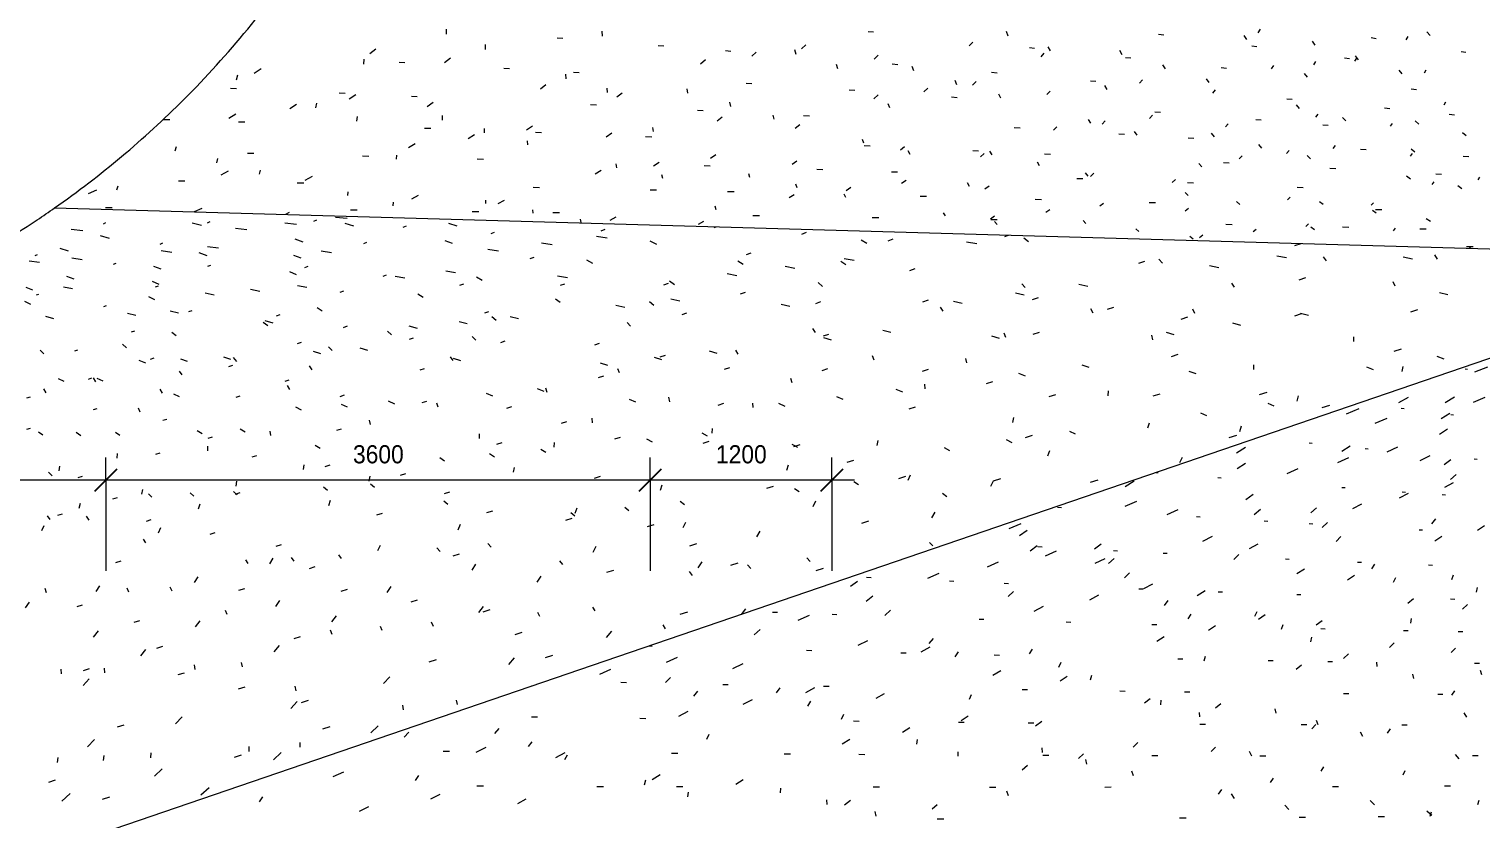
# Model space of a CAD drawing. Header units: millimetres. Extents: x -44657 to 28812, y -28146 to 16565.
# Drawn here: x -5816 to 3784, y 6102 to 11326 of the extents above; entities that cross this region are included whole.
import ezdxf

# ---------------------------------------------------------------- set-up
doc = ezdxf.new("R2010")
doc.units = ezdxf.units.MM
for name, color, linetype, lineweight in [('A-ANNO-DIMS', 211, 'Continuous', 5), ('A-ANNO-DIMS-100', 211, 'Continuous', 5), ('A-FLOR', 192, 'Continuous', 9), ('A-FLOR-PATT', 8, 'Continuous', 9)]:
    doc.layers.add(name, color=color, linetype=linetype, lineweight=lineweight)
doc.styles.add('Arial_3', font='arial.ttf', dxfattribs={"width": 0.9, "height": 120})
doc.dimstyles.new('SVA_-_1_2mm_Arial', dxfattribs={"dimscale": 304.8, "dimtxt": 122.431128, "dimasz": 0.492126, "dimexe": 0.492126, "dimexo": 0.0625, "dimgap": 0.246063, "dimtad": 1, "dimdec": 0, "dimrnd": 5, "dimzin": 0, "dimdsep": 46, "dimtxsty": 'Arial_3', "dimblk1": 'OBLIQUE', "dimblk2": 'OBLIQUE', "dimsah": 1, "dimcen": 0.09, "dimdle": 0.492126, "dimazin": 0, "dimtfac": 1, "dimtdec": 4, "dimtix": 1, "dimtmove": 0, "dimatfit": 3, "dimfxl": 1.968504, "dimfxlon": 1, "dimtvp": 1, "dimtfill": 1, "dimtolj": 1, "dimtzin": 0, "dimarcsym": 2})

# ---------------------------------------------------------------- blocks, each defined once
blk = doc.blocks.new('FP_5-NEW PROPOSED GROUND STOREY PLAN _White Box_')
at = {"layer": 'A-FLOR-PATT', "color": 255, "lineweight": 5}
for p, q in [((3679.7, 9078.1), (3695.7, 9075.5)), ((3827, 9089.6), (3742.1, 9055.6)), ((3240.1, 8855.4), (3305.3, 8891.6)), ((3546.8, 8856.7), (3608.5, 8892.5)), ((3808.9, 8889.8), (3732.6, 8856.6)), ((2977, 8813.6), (2893, 8779.7)), ((3161.7, 8750.3), (3082.6, 8716.8)), ((3257.1, 8817.7), (3275.3, 8815.5)), ((3520.2, 8750.4), (3577.2, 8785.7)), ((3584.1, 8777.3), (3601.9, 8775.1)), ((3510.6, 8646.4), (3562.8, 8681.1)), ((2166.6, 8523.8), (2227.8, 8559.7)), ((2647.8, 8588.4), (2668.3, 8586.3)), ((2863.9, 8533.4), (2918.2, 8568.5)), ((3017.6, 8551.5), (3037.7, 8549.5)), ((3232.9, 8559.7), (3162.3, 8527)), ((2170.9, 8418.5), (2227.3, 8453.9)), ((2908.1, 8489.2), (2836.2, 8456.3)), ((3446.1, 8502.8), (3380.5, 8470.5)), ((3541.6, 8444.9), (3584.4, 8478.7)), ((3739, 8484), (3758.5, 8482.2)), ((1636.6, 8393.9), (1648.8, 8392.9)), ((2044.3, 8359.6), (2067.2, 8357.7)), ((2573, 8418.1), (2499.7, 8385.2)), ((3582.2, 8347.4), (3620.3, 8380.7)), ((1431.6, 8301.2), (1490.1, 8336.9)), ((2863.3, 8294.6), (2885.5, 8293)), ((3263.5, 8265.2), (3285.4, 8263.6)), ((3600.5, 8325.4), (3543.3, 8293.8)), ((985.1, 8162.9), (1010.7, 8161.1)), ((1505.6, 8201.5), (1428.2, 8168.1)), ((2230.2, 8214.4), (2277.1, 8248.8)), ((2993.8, 8184.4), (2933.9, 8152.5)), ((3302.3, 8255.1), (3243.8, 8223.4)), ((3526.9, 8246.7), (3548.5, 8245.2)), ((1780.5, 8146.3), (1708, 8113.4)), ((1902.1, 8101.3), (1927, 8099.7)), ((2285, 8115.5), (2327.2, 8149.5)), ((2351.2, 8073.1), (2375.7, 8071.6)), ((2658.5, 8125.7), (2697.3, 8159.2)), ((3458.3, 8054.4), (3485.7, 8086.8)), ((742.3, 8054), (662.1, 8020.4)), ((733.5, 7975.6), (784.5, 8010.6)), ((2006.6, 7969.2), (1942.6, 7937)), ((2647.1, 8055.3), (2671.3, 8053.9)), ((2734.7, 8030.2), (2768.8, 8063.3)), ((2827.6, 7936.8), (2857, 7969.4)), ((3374.3, 8014.8), (3398, 8013.6)), ((3524.7, 7969.2), (3478.1, 7938.4)), ((3806.5, 8039.9), (3761.3, 8009.2)), ((802.6, 7875.8), (848.9, 7910.4)), ((855, 7903.4), (882.6, 7901.9)), ((974.4, 7873.5), (902.7, 7840.6)), ((1229.6, 7887.5), (1272.5, 7921.7)), ((1353.2, 7876.8), (1380.4, 7875.4)), ((2309.4, 7919.9), (2250.3, 7888.1)), ((591.6, 7799.1), (518.5, 7766.1)), ((1296.8, 7823.1), (1230.1, 7790.7)), ((1320.2, 7791), (1358.4, 7824.7)), ((1681.7, 7860), (1708.7, 7858.7)), ((2150.7, 7817.5), (2182.1, 7850.5)), ((2490.5, 7821.5), (2516.8, 7820.3)), ((2967, 7800.8), (2993.1, 7799.7)), ((3062.9, 7755.8), (3082.9, 7787.6)), ((3437, 7782.1), (3462.7, 7781.1)), ((-278.2, 7700.5), (-247.9, 7699.1)), ((198.4, 7724.1), (124, 7691)), ((1427.4, 7696.5), (1460.9, 7729.7)), ((2617.6, 7754.8), (2567, 7723.6)), ((2947.9, 7711.1), (2902.1, 7680.3)), ((3205.2, 7668.1), (3220.6, 7699.6)), ((3590.9, 7685.2), (3603, 7716.3)), ((-385.1, 7640.3), (-338.1, 7675.1)), ((269.2, 7676), (299.1, 7674.7)), ((630.5, 7660.4), (660.2, 7659.1)), ((657.8, 7573.3), (693.3, 7606.9)), ((1521.1, 7624.4), (1550.2, 7623.3)), ((1611.4, 7654.4), (1553.2, 7622.7)), ((1961.4, 7609.6), (1908.1, 7578.2)), ((2046.7, 7604.9), (2075.4, 7603.9)), ((2565.6, 7587.1), (2593.9, 7586.2)), ((3754.2, 7600.7), (3761.6, 7631.4)), ((-280.1, 7543.1), (-237.8, 7577.4)), ((889.2, 7506.6), (828.3, 7474.6)), ((1255.5, 7580.8), (1195.9, 7548.9)), ((1691.7, 7513.2), (1715.8, 7545.6)), ((3337.1, 7557.4), (3299.8, 7527.2)), ((3583.3, 7557.1), (3610.9, 7556.4)), ((3694.3, 7519.3), (3661.8, 7489.4)), ((-901, 7470), (-868.3, 7468.8)), ((-658.8, 7447.5), (-732.4, 7414.4)), ((-506.8, 7455.9), (-474.4, 7454.7)), ((-158.3, 7447.9), (-120.7, 7481.7)), ((465.9, 7423.1), (497.7, 7422)), ((1040.6, 7405.1), (1072, 7404.2)), ((1848.6, 7424.4), (1868, 7456.4)), ((2287.9, 7442.4), (2303.9, 7474)), ((2357.5, 7452.2), (2312.6, 7421.5)), ((2734.6, 7412.7), (2694.6, 7382.3)), ((3319.9, 7395.8), (3324.7, 7426.4)), ((-1021.1, 7319.9), (-981.5, 7354)), ((1608.7, 7388.7), (1639.7, 7387.8)), ((1689.1, 7305.4), (1641.5, 7274.4)), ((2028.4, 7379), (1982.2, 7348.2)), ((2465.7, 7356.5), (2477.1, 7387.8)), ((2659.9, 7272.5), (2666.7, 7303.3)), ((2724.4, 7360.6), (2754.7, 7359.9)), ((3272.1, 7349.1), (3302, 7348.5)), ((3633.3, 7342.4), (3663, 7341.9)), ((-1718.9, 7245.7), (-1695.3, 7245)), ((-675.3, 7217), (-640.8, 7216.1)), ((-271.7, 7280.5), (-336.7, 7248.2)), ((-51.3, 7201.1), (-17.1, 7200.2)), ((140.5, 7237.7), (80.3, 7205.8)), ((135.1, 7263.1), (163.2, 7296.1)), ((306.6, 7173.6), (330.1, 7206.1)), ((799.7, 7193), (819.7, 7225.2)), ((3211.1, 7266), (3179.5, 7236.2)), ((3614.8, 7231.6), (3588, 7202.1)), ((-1529.7, 7169.8), (-1602.4, 7136.8)), ((-1097.5, 7126.7), (-1165.3, 7094.1)), ((566, 7186.3), (599.8, 7185.6)), ((992.2, 7106.3), (1007.6, 7138.1)), ((1780.1, 7160.9), (1813.1, 7160.3)), ((1953.7, 7147.8), (1962.5, 7178.9)), ((2376.8, 7150.4), (2409.4, 7149.8)), ((2596.5, 7119.7), (2562.1, 7089.7)), ((2770.8, 7144.2), (2803.2, 7143.7)), ((2908.9, 7193.1), (2875.9, 7163.1)), ((3097.2, 7109.4), (3094.7, 7139.5)), ((3742.1, 7132.1), (3773.8, 7131.8)), ((-1970.7, 7091.3), (-2044.8, 7058.1)), ((-1607.8, 7003.7), (-1575.6, 7037.1)), ((609.1, 7081.4), (557.4, 7050.1)), ((1048.2, 7043.4), (1001.4, 7012.5)), ((1201.2, 7021.4), (1211.9, 7052.7)), ((3340.2, 7030.3), (3333.1, 7060.1)), ((3790.5, 7054.2), (3780.1, 7083.7)), ((-2493.4, 6980.6), (-2497.6, 6978.8)), ((-1902.9, 7005.7), (-1865.7, 7005)), ((-1421.5, 6913.7), (-1394, 6946.7)), ((-1229.3, 6992.1), (-1192.5, 6991.4)), ((-874.4, 6935.3), (-850.3, 6968)), ((-621.9, 6967.9), (-681.2, 6936)), ((-562.6, 6979.5), (-526.1, 6978.9)), ((-162.6, 6929.4), (-217, 6898)), ((402.2, 6893.1), (415, 6924.7)), ((750.1, 6957.5), (785.8, 6957)), ((1396.1, 6948.4), (1431.4, 6947.9)), ((1822.8, 6943), (1857.9, 6942.6)), ((2876, 6932.2), (2910.4, 6932)), ((3498.5, 6927.8), (3532.5, 6927.6)), ((3610, 6948.7), (3588.9, 6919.5)), ((-1035.8, 6890.5), (-1096.4, 6858.5)), ((-667.1, 6848.1), (-647.7, 6880.4)), ((1597.3, 6897.2), (1558.9, 6866.9)), ((1668.1, 6856.5), (1669.5, 6887.1)), ((2063, 6863.9), (2029.5, 6833.9)), ((2430, 6801.1), (2423.5, 6831)), ((-2493.8, 6777.9), (-2454.2, 6777.3)), ((-1777.4, 6767.7), (-1738.2, 6767.2)), ((-1460, 6812.5), (-1522.1, 6780.4)), ((-443.3, 6762.6), (-428.5, 6794.5)), ((-365.7, 6750), (-327.3, 6749.6)), ((329.6, 6742.6), (367.6, 6742.2)), ((393.8, 6780.7), (347.8, 6749.8)), ((789.2, 6738.2), (827, 6737.9)), ((879.7, 6746.7), (838.6, 6716.2)), ((1926, 6776.4), (1922.8, 6806.7)), ((1924.5, 6729.5), (1961.6, 6729.3)), ((2596.1, 6726), (2632.8, 6725.8)), ((2691.7, 6727.1), (2666.6, 6697.6)), ((2708.4, 6723.6), (2697.3, 6753.2)), ((3260.6, 6723.8), (3296.9, 6723.7)), ((3691.4, 6775.6), (3673.7, 6804.6)), ((-3336.7, 6643), (-3305.2, 6676.5)), ((-2735.3, 6667.5), (-2707.2, 6700.6)), ((-1335.4, 6629.8), (-1318.6, 6661.9)), ((-390.1, 6627.2), (-438.8, 6596.2)), ((7, 6704.2), (-40.3, 6673.3)), ((53.5, 6596.6), (58.9, 6627.7)), ((3003, 6647.5), (2987.3, 6676.8)), ((3183.5, 6698), (3163.2, 6668.9)), ((-3078.8, 6550.5), (-3036.8, 6550.2)), ((-2795.3, 6574.5), (-2861.4, 6542)), ((-2513, 6580.1), (-2489.6, 6612.8)), ((-2273.3, 6539), (-2334.5, 6507)), ((-1567.7, 6537.7), (-1526.6, 6537.4)), ((-822.9, 6532.4), (-782.1, 6532.2)), ((-330.3, 6529.3), (-289.8, 6529.1)), ((326.3, 6516.1), (327.1, 6546.8)), ((884.3, 6542.2), (881.7, 6572.6)), ((1156.3, 6531.5), (1122.3, 6501.5)), ((1516, 6607.3), (1483.3, 6577.3)), ((2028.2, 6577.5), (2000.3, 6547.8)), ((2268.3, 6518.1), (2254.6, 6547.6)), ((3640.4, 6499.5), (3615.5, 6528.2)), ((-2274.3, 6494.4), (-2255.5, 6526.7)), ((786.3, 6455.3), (751, 6425.2)), ((887.3, 6523.4), (927.1, 6523.3)), ((1177.7, 6464), (1170.5, 6494.1)), ((1608.3, 6521.2), (1647.7, 6521.1)), ((2322, 6520.1), (2361, 6520.1)), ((2743.6, 6446.7), (2724.1, 6417.6)), ((3727.6, 6521.4), (3765.8, 6521.5)), ((-3737.6, 6412.3), (-3806.5, 6379.6)), ((-3260, 6356.2), (-3239.3, 6388.8)), ((-1747.5, 6328.1), (-1738.1, 6359.6)), ((-1643.7, 6392.7), (-1696.4, 6361.3)), ((-1095.2, 6361.2), (-1143, 6330.2)), ((1487.3, 6387.3), (1475.5, 6417)), ((2411, 6371.5), (2390.1, 6342.3)), ((3281.5, 6420.8), (3266.9, 6392)), ((-4292.8, 6215), (-4270, 6247.8)), ((-3100.3, 6264.5), (-3160.7, 6232.5)), ((-2856.1, 6320.3), (-2812.2, 6320.1)), ((-2061.5, 6317.5), (-2018, 6317.4)), ((-1535.8, 6315.9), (-1492.6, 6315.8)), ((-1459.6, 6247.3), (-1454.8, 6278.5)), ((-847.4, 6275.6), (-846, 6306.4)), ((-235.6, 6313.4), (-193.1, 6313.3)), ((534.7, 6312.9), (576.9, 6312.9)), ((659.8, 6254.7), (650, 6284.6)), ((1297.8, 6313.2), (1339.6, 6313.3)), ((2068.1, 6295.9), (2045.9, 6266.6)), ((2154.9, 6238), (2133.9, 6267.1)), ((2802, 6316.7), (2843, 6316.9)), ((3543.1, 6320.1), (3583.6, 6320.3)), ((-3572.3, 6183.1), (-3634.1, 6151)), ((-2531.3, 6233.2), (-2586.7, 6201.6)), ((-538.9, 6197.1), (-542.1, 6227.6)), ((-385.6, 6223.7), (-425.1, 6193.3)), ((-214.2, 6120.1), (-222, 6150.2)), ((188.9, 6195.9), (154.4, 6165.8)), ((2512.8, 6165.4), (2487.2, 6194.1)), ((3080.8, 6195.6), (3051.9, 6224.1)), ((3458.9, 6124.9), (3425.4, 6153.2)), ((3454, 6147.8), (3445, 6119.2)), ((3769.8, 6223), (3762.1, 6194.5)), ((188, 6102.7), (232.5, 6102.8)), ((1791, 6109.2), (1834.7, 6109.4)), ((2581.4, 6113.6), (2624.7, 6113.9)), ((3104.2, 6117.1), (3147.2, 6117.4))]:
    blk.add_line(p, q, dxfattribs=at)
blk = doc.blocks.new('FP_6-NEW PROPOSED GROUND STOREY PLAN _White Box_')
at = {"layer": 'A-FLOR-PATT', "color": 255, "lineweight": 5}
for p, q in [((-3056.9, 11291.7), (-3055.5, 11325.3)), ((-2324.4, 11266.8), (-2287.6, 11264.1)), ((-2024.9, 11278.3), (-2027.5, 11310.6)), ((-268.3, 11309.4), (-232.9, 11306)), ((423.6, 11239.4), (400.2, 11214)), ((658.8, 11279.1), (646.2, 11308.2)), ((1652.2, 11291.8), (1686.1, 11287.6)), ((2236.8, 11256.5), (2219, 11283.2)), ((2323.4, 11323.7), (2308.1, 11301.5)), ((2688.2, 11218.6), (2669, 11244.4)), ((3057.2, 11268.5), (3090, 11263.6)), ((3300, 11275.3), (3288.2, 11255.2)), ((3447.5, 11282.8), (3426.5, 11307.9)), ((-3522.4, 11192.2), (-3563.8, 11161.3)), ((-2797.9, 11189.9), (-2797.5, 11222.5)), ((-1655.8, 11217), (-1619.1, 11214.2)), ((-1212, 11182.9), (-1175.4, 11180.1)), ((-1008, 11172.5), (-1038, 11145.1)), ((-744.1, 11156.9), (-751.7, 11186.9)), ((-680, 11221.5), (-708.3, 11194.4)), ((-201.5, 11153.4), (-227.9, 11127.3)), ((798, 11203.5), (833, 11199.9)), ((894.6, 11166.9), (873, 11142.5)), ((937, 11180.8), (923.3, 11208.9)), ((1412.1, 11155.9), (1396.7, 11183.2)), ((1433.6, 11137.8), (1468.5, 11134.1)), ((2267.9, 11214.8), (2301.7, 11210.5)), ((2973.7, 11122.4), (2953.3, 11147.4)), ((3652.3, 11177.8), (3685, 11172.8)), ((-4281.6, 11062.6), (-4327.2, 11031.6)), ((-3603.6, 11093.3), (-3600, 11125.9)), ((-3369.8, 11107.1), (-3331.6, 11104.9)), ((-3029.6, 11131.8), (-3069, 11101.9)), ((-2676.8, 11067), (-2638.8, 11064.8)), ((-1343.6, 11121.4), (-1375.4, 11093.8)), ((-467.6, 11061.6), (-476.3, 11090.6)), ((-108.9, 11094.7), (-72.7, 11091.7)), ((34.5, 11048.3), (23.9, 11076.7)), ((1697.5, 11061.9), (1681, 11088.3)), ((2066.2, 11070.4), (2100.9, 11066.6)), ((2413.1, 11084.6), (2397.6, 11063.1)), ((2690, 11110.6), (2675.7, 11089.5)), ((2880.8, 11136), (2914.4, 11131.6)), ((2961.4, 11133.7), (2948.1, 11113.2)), ((3263.7, 11029.6), (3242.1, 11053.6)), ((3419.6, 11053), (3408, 11033.6)), ((-4443.6, 10989.3), (-4436.5, 11021.9)), ((-2398.2, 10956.9), (-2435.5, 10928.8)), ((-2265.4, 10996.5), (-2267.1, 11027)), ((-2216.9, 11039.5), (-2179, 11037.2)), ((-1074.2, 10967.9), (-1036.6, 10965.4)), ((318.9, 10957.2), (307.1, 10984.6)), ((447.2, 10978.5), (422.9, 10954.2)), ((548.4, 11039.7), (584.5, 11036.6)), ((1202.5, 10983.1), (1238.4, 10979.9)), ((1312.1, 10925.3), (1296.6, 10951.4)), ((1546.3, 10990.6), (1526.9, 10967.9)), ((1987.9, 10971.2), (1970.1, 10996.7)), ((2637.8, 11006.2), (2618, 11031)), ((-4484.2, 10934.2), (-4444.6, 10932.5)), ((-3765.4, 10903.2), (-3725.9, 10901.5)), ((-3655.8, 10890.5), (-3699.3, 10861.4)), ((-3288.3, 10881.8), (-3249, 10880)), ((-1991.5, 10904.8), (-1994.4, 10934.4)), ((-1894.6, 10901.5), (-1929.9, 10874.3)), ((-1459.4, 10902.1), (-1464.4, 10931)), ((-393.3, 10922.9), (-356, 10920.4)), ((-201.8, 10889.7), (-229.4, 10864.8)), ((126.4, 10935.2), (100.5, 10910.5)), ((284, 10876.4), (321.1, 10873.8)), ((608.5, 10869.3), (595.5, 10895.7)), ((935.8, 10915.7), (913.5, 10892.3)), ((2026.9, 10923.4), (2009.3, 10901.7)), ((2500.8, 10865), (2536.3, 10861.7)), ((3322.3, 10930.5), (3356.7, 10926.6)), ((-4447.9, 10762.8), (-4495.6, 10733.7)), ((-4047.2, 10827.2), (-4092.8, 10798.1)), ((-3918.9, 10804.6), (-3914, 10835.2)), ((-3143.4, 10839.1), (-3184.7, 10810.9)), ((-3083.4, 10723.6), (-3082, 10752.8)), ((-2103.1, 10825.5), (-2064.1, 10823.6)), ((-1397.1, 10789.9), (-1358.3, 10787.9)), ((-1176.9, 10814.3), (-1183.2, 10842.3)), ((-889, 10729.8), (-896.5, 10756.9)), ((-694.8, 10752.9), (-656.3, 10750.9)), ((-124.6, 10803.8), (-135, 10830.6)), ((1612.8, 10756.7), (1592.9, 10734.9)), ((1628, 10779), (1664.8, 10776.2)), ((2584, 10799.6), (2563.6, 10823.3)), ((2706.1, 10763.2), (2691, 10743.1)), ((3145.1, 10803.6), (3180.4, 10800.2)), ((3549.1, 10841.2), (3537.7, 10822.4)), ((3572.8, 10761.7), (3608, 10758.2)), ((-4926.2, 10728.3), (-4885.3, 10727.1)), ((-4430.9, 10712.5), (-4390.1, 10711.2)), ((-3648.5, 10717.3), (-3644.8, 10746.9)), ((-3200.6, 10670.5), (-3160.2, 10669)), ((-2803.8, 10640), (-2803.7, 10668.2)), ((-2487.3, 10682.6), (-2526.3, 10656.1)), ((-1686.4, 10648.1), (-1690.9, 10675.3)), ((-1233.8, 10742.2), (-1266.7, 10716.8)), ((-718.9, 10691.7), (-749.6, 10667.2)), ((698.3, 10674.7), (736.4, 10672.5)), ((980, 10678.7), (957, 10656.4)), ((1203.9, 10703), (1188.2, 10727.7)), ((1300.1, 10718.7), (1278.7, 10696.7)), ((2111.9, 10698.9), (2094.1, 10678.1)), ((2294.8, 10727.9), (2331.4, 10725.1)), ((2737.4, 10693.1), (2773.8, 10690.2)), ((2890.1, 10718.5), (2868.3, 10741.3)), ((3196.8, 10701.3), (3183.7, 10682.2)), ((3372.8, 10696), (3349.4, 10718.1)), ((-3263.7, 10566.4), (-3306.8, 10540)), ((-2870.9, 10625.1), (-2911.9, 10598.6)), ((-2518.4, 10559.6), (-2519.6, 10586.8)), ((-2467.8, 10643.5), (-2427.6, 10642)), ((-1963.3, 10635.9), (-2000, 10610.3)), ((-1739.1, 10615.3), (-1699.1, 10613.7)), ((-296.2, 10570.2), (-306.4, 10595.4)), ((1389.3, 10633.5), (1427.2, 10631.1)), ((1510.1, 10624.5), (1493, 10648.3)), ((1848, 10605.1), (1885.7, 10602.8)), ((2021.1, 10613.2), (2002.1, 10636.3)), ((2336.1, 10538.6), (2315.6, 10560.9)), ((3687.1, 10619), (3662.2, 10640.2)), ((-4850.2, 10520.2), (-4841.8, 10549)), ((-4574.1, 10441.4), (-4567, 10469.3)), ((-4371.4, 10505.5), (-4329.5, 10504.5)), ((-3610.4, 10486.5), (-3568.6, 10485.4)), ((-3386.4, 10465.2), (-3384.3, 10492.3)), ((-2853.6, 10466.2), (-2812.1, 10465.1)), ((-1275.2, 10494.2), (-1309.4, 10470.3)), ((-293.5, 10554.9), (-254, 10553.1)), ((-26.8, 10547.5), (-55, 10524.6)), ((9, 10495), (-2.6, 10519.3)), ((423.3, 10522.7), (462.7, 10520.8)), ((499.7, 10501.6), (473.8, 10479.6)), ((551.4, 10493.5), (537.6, 10517.3)), ((899.1, 10500.4), (938.2, 10498.6)), ((2204, 10487.6), (2185.9, 10467.8)), ((2515.1, 10522.4), (2498.5, 10502.9)), ((2657, 10467), (2635, 10488.5)), ((2818.9, 10555.2), (2803.8, 10536)), ((2987.4, 10531.5), (3024.8, 10529)), ((3329.1, 10502.4), (3316, 10484.1)), ((3346.2, 10510.9), (3321.9, 10531.9)), ((3666.2, 10485.4), (3703.4, 10482.8)), ((-4498.5, 10385.1), (-4548.1, 10358.9)), ((-4292, 10365.8), (-4286.3, 10392.6)), ((-2034.3, 10389.1), (-2072.4, 10365.2)), ((-1929.9, 10408), (-1933.9, 10433.3)), ((-1650.3, 10442.2), (-1686.4, 10418.3)), ((-1352.5, 10422.1), (-1311.5, 10420.8)), ((-739.1, 10452), (-770.9, 10428.9)), ((-608.3, 10398.2), (-567.4, 10396.9)), ((-114.4, 10381.6), (-73.7, 10380.2)), ((866, 10421.9), (850.7, 10444.8)), ((1186.9, 10353.3), (1170.1, 10375.4)), ((1224.6, 10371.8), (1201.6, 10351.4)), ((1937.8, 10414.2), (1918.3, 10436)), ((2080.8, 10442.3), (2119.6, 10440.3)), ((2784.7, 10405.5), (2823.3, 10403.5)), ((-5236.4, 10262.4), (-5227, 10288.9)), ((-4829, 10321.7), (-4785.7, 10321)), ((-4042.7, 10308.7), (-3999.6, 10307.9)), ((-3944.7, 10349.4), (-3991.9, 10324)), ((-2483.3, 10279.3), (-2440.7, 10278.4)), ((-1626.4, 10336.8), (-1631.8, 10361.2)), ((-1049.9, 10343.6), (-1057.7, 10367.6)), ((-736.4, 10275.8), (-745.8, 10298.8)), ((-383.2, 10277.7), (-414.1, 10256.2)), ((-17.5, 10324.5), (-46.5, 10303)), ((402.7, 10285.2), (388.7, 10307.4)), ((531.2, 10286.6), (504.5, 10266)), ((1112.3, 10337.6), (1152.6, 10336.1)), ((1763.3, 10330.4), (1742.6, 10310.9)), ((1842.9, 10309.6), (1883, 10308)), ((2569.4, 10280.2), (2609.3, 10278.6)), ((3317.6, 10332.6), (3292.4, 10352.4)), ((3472.3, 10315.5), (3459.4, 10298.1)), ((3484.8, 10367.4), (3523.2, 10365.3)), ((3657.5, 10269.6), (3630.7, 10288.6)), ((3773.7, 10345.5), (3762.2, 10328.4)), ((-5370.8, 10261), (-5424.9, 10235.2)), ((-3709.1, 10223.7), (-3706.2, 10248.6)), ((-3408, 10157.1), (-3406.6, 10181.1)), ((-3242.4, 10224.4), (-3286.9, 10200.7)), ((-2794.9, 10170.8), (-2796.1, 10194.5)), ((-2675.5, 10192.7), (-2717.4, 10169.8)), ((-1710.2, 10263), (-1667.8, 10262)), ((-1197.2, 10251.4), (-1154.9, 10250.5)), ((-757.8, 10229.9), (-790.7, 10208.4)), ((-416.4, 10210.8), (-427.3, 10233)), ((77, 10220.4), (118.8, 10219.3)), ((835.8, 10200.2), (877.4, 10199.1)), ((1590.3, 10178.9), (1631.7, 10177.7)), ((1848.1, 10224.7), (1828, 10245.1)), ((2188.7, 10164.5), (2167, 10184.1)), ((2522.7, 10214.4), (2505, 10196.3)), ((2740.9, 10164.1), (2717, 10183.2)), ((3073.9, 10177.3), (3058.6, 10160)), ((-5310.6, 10145.6), (-5265.8, 10145.3)), ((-4673.9, 10139.8), (-4723.4, 10116.6)), ((-4096.3, 10111.3), (-4121.3, 10099.4)), ((-3690.1, 10129.4), (-3645.8, 10128.9)), ((-2886.7, 10119.8), (-2842.7, 10119.2)), ((-2483.3, 10107.3), (-2486, 10130.1)), ((-2353.7, 10112.8), (-2309.8, 10112.2)), ((-1937, 10080.8), (-1976, 10059.5)), ((-1271.8, 10131), (-1279.5, 10153.1)), ((-1029.7, 10093.4), (-986.3, 10092.7)), ((-241.4, 10080.3), (-198.1, 10079.6)), ((243.7, 10089.2), (229.5, 10109.7)), ((567.8, 10087.9), (540.5, 10068.6)), ((932.3, 10130.8), (906.9, 10111.6)), ((1287.9, 10172.6), (1264.4, 10153.5)), ((1849.5, 10138.9), (1828.4, 10120.5)), ((3091.7, 10107.3), (3066, 10125.6)), ((3086.6, 10132.6), (3127.5, 10131.3)), ((-2164.9, 10046.7), (-2169.2, 10068.6)), ((-1356.5, 10053), (-1392.9, 10032.4)), ((542.6, 10066.2), (585.6, 10065.4)), ((584.1, 10032.5), (568.2, 10052.2)), ((1171.5, 10039.8), (1153.2, 10059.1)), ((1522.6, 9986.1), (1502.5, 10004.6)), ((2097.1, 10034.7), (2139.6, 10033.8)), ((2297.9, 10000.5), (2278.3, 9983.5)), ((2642.9, 10037.7), (2625, 10020.7)), ((2682.8, 9996.9), (2658, 10014.6)), ((2867.8, 10017.4), (2910.1, 10016.4)), ((3217.7, 10007.9), (3202.4, 9991.7)), ((3379.2, 10005.2), (3421.3, 10004.1)), ((3449.4, 10053), (3422, 10070.5)), ((1880.9, 9934.9), (1859, 9952.7)), ((1944.3, 9962.2), (1922.8, 9945.1)), ((3689.3, 9887.4), (3732.6, 9886.7)), ((3715.6, 9885.9), (3705.7, 9874.9))]:
    blk.add_line(p, q, dxfattribs=at)
blk = doc.blocks.new('FP_7-NEW PROPOSED GROUND STOREY PLAN _White Box_')
at = {"layer": 'A-FLOR-PATT', "color": 255, "lineweight": 5}
for p, q in [((-3712, 10071.6), (-3790.4, 10080.2)), ((-5460.6, 9990.7), (-5537.2, 9999.5)), ((-5323.1, 10038.2), (-5308.1, 10045.5)), ((-4737.4, 10045), (-4676.6, 10028.5)), ((-4636.6, 10044.6), (-4619.4, 10052.6)), ((-4375.6, 9997.8), (-4451.9, 10006.8)), ((-4048.1, 10033.3), (-4125.5, 10042.1)), ((-3932.8, 10055.7), (-3913.4, 10064.3)), ((-3727.6, 10041.1), (-3671.1, 10023.3)), ((-3342.5, 10015.7), (-3321, 10024.8)), ((-3041.7, 10041.7), (-2988.2, 10023.1)), ((-2032.5, 9990.9), (-2006.6, 10001.1)), ((-1286.4, 10012.7), (-1273.5, 10017.7)), ((-5344.8, 9959.2), (-5285.7, 9942.7)), ((-4948.3, 9903.2), (-4931.2, 9910.8)), ((-4058.8, 9937.2), (-4005.6, 9919)), ((-3603.1, 9906.8), (-3581.7, 9915.6)), ((-3067.9, 9927.8), (-3019, 9908.4)), ((-2761.4, 9973.5), (-2737.7, 9983.2)), ((-2356.9, 9898.7), (-2427.9, 9909)), ((-1992.6, 9943.3), (-2064.7, 9953.4)), ((-1711.3, 9924.6), (-1668.3, 9903.6)), ((-706.5, 9970.1), (-676.2, 9981.4)), ((-314.2, 9932), (-277, 9909.4)), ((-135.7, 9925.2), (-103.3, 9937.1)), ((450.3, 9904), (382.4, 9915.2)), ((635.6, 9953.3), (660.6, 9962.3)), ((760.3, 9944.3), (793.1, 9920.5)), ((2554.2, 9893), (2594.8, 9906.9)), ((-5775.3, 9827.2), (-5760.5, 9833.7)), ((-5612.4, 9876.5), (-5556.5, 9859.6)), ((-5464.1, 9800.1), (-5532.5, 9810.7)), ((-4872.8, 9847.9), (-4943.4, 9858.1)), ((-4693.1, 9847.1), (-4641.6, 9829)), ((-4564.4, 9876.2), (-4636.1, 9886.2)), ((-4067.7, 9831), (-4019.1, 9812)), ((-3815.3, 9846), (-3885.6, 9856.4)), ((-2712.6, 9856.8), (-2782.5, 9867.3)), ((-2501.7, 9808.1), (-2476, 9817.9)), ((-2131.2, 9799.3), (-2091.3, 9777.8)), ((-1129, 9792.5), (-1093.4, 9769.8)), ((-1072.3, 9833.9), (-1042.2, 9845.1)), ((-360.5, 9794), (-426.3, 9805.6)), ((1655, 9803.8), (1678.8, 9778)), ((2497.8, 9812), (2435.2, 9824.5)), ((2740.8, 9818.8), (2760.2, 9791.8)), ((3330.2, 9803.5), (3269, 9816.3)), ((3477.4, 9832), (3493.9, 9804.2)), ((-5747, 9780.7), (-5814.4, 9791.5)), ((-5257.6, 9770.1), (-5240.6, 9777.2)), ((-4993.8, 9758.2), (-4945.4, 9739.6)), ((-4633.1, 9757.3), (-4614, 9765.1)), ((-4093.2, 9723.1), (-4049.2, 9703.2)), ((-3991.6, 9749.5), (-3970.3, 9757.9)), ((-3475.1, 9691.8), (-3451.7, 9700.8)), ((-2995.8, 9712.6), (-3061.1, 9724.2)), ((-1136.5, 9694.2), (-1200.2, 9706.3)), ((-752.9, 9742.8), (-817.6, 9754.7)), ((-448.2, 9791.4), (-415.5, 9767.9)), ((8.5, 9729.7), (42.8, 9741.8)), ((1522.3, 9777.5), (1561.2, 9790.9)), ((2051.3, 9746.6), (1989.7, 9759.3)), ((-5837.7, 9619.3), (-5794.1, 9600.4)), ((-5528.2, 9606.6), (-5588.6, 9619.1)), ((-5567.5, 9692.3), (-5520.8, 9673.8)), ((-5002.1, 9658.5), (-4958.2, 9639.1)), ((-4979.2, 9619.9), (-4960.2, 9627.2)), ((-4289.7, 9589.8), (-4350.8, 9602.3)), ((-3979, 9616.2), (-4041.2, 9628.4)), ((-3332.1, 9677.6), (-3396.4, 9689.4)), ((-2967.6, 9631.8), (-2942, 9641.3)), ((-2857.5, 9686.2), (-2819.2, 9664.6)), ((-2256.9, 9679.6), (-2320.9, 9691.5)), ((-2301.3, 9630.7), (-2273.5, 9640.8)), ((-1617.9, 9634.4), (-1588, 9645.2)), ((-1581.6, 9660.4), (-1549.1, 9637.2)), ((-598.3, 9648.3), (-570.2, 9623.9)), ((748, 9641.6), (770.3, 9615.6)), ((1184.6, 9623.1), (1125.1, 9636.3)), ((2134.8, 9645.7), (2151.2, 9618)), ((2582.4, 9667.9), (2625.5, 9682.3)), ((3201.5, 9655.6), (3213.4, 9626.8)), ((-5845.4, 9526.6), (-5806.3, 9506.9)), ((-5767.2, 9566.9), (-5750.5, 9573.2)), ((-5026.8, 9557), (-4987.5, 9536.7)), ((-4591.8, 9566.5), (-4651.9, 9579.1)), ((-3758.1, 9584.6), (-3734.8, 9593.3)), ((-3246, 9574.5), (-3210.8, 9552.5)), ((-2334.2, 9542.2), (-2303.4, 9518.9)), ((-1713.9, 9524.2), (-1685.9, 9500.1)), ((-1513.6, 9526.8), (-1572.7, 9540)), ((-1111.6, 9573.8), (-1079.6, 9585.2)), ((-785, 9490.9), (-842.7, 9504.4)), ((-614.3, 9510.9), (-580.2, 9522.8)), ((93.9, 9521.3), (130.3, 9533.8)), ((352.9, 9509.6), (295.6, 9523.3)), ((764.4, 9565.1), (706, 9578.5)), ((819.3, 9536.4), (857.9, 9549.6)), ((3565.3, 9567.6), (3510.1, 9581.9)), ((-5651.7, 9409.4), (-5704.1, 9423.9)), ((-5322.2, 9490.7), (-5303.4, 9497.6)), ((-5110.9, 9431.3), (-5165.5, 9445.3)), ((-4827.9, 9446.9), (-4883.4, 9460.7)), ((-4759.4, 9457.6), (-4738.5, 9465.2)), ((-4179.7, 9429.8), (-4156.6, 9438.1)), ((-3910.9, 9484.3), (-3877.3, 9462.3)), ((-2803.2, 9448.9), (-2775.6, 9458.7)), ((-2755.1, 9423.5), (-2727.4, 9399.7)), ((-2580, 9409.3), (-2636, 9423.2)), ((-1877.7, 9484.9), (-1935.7, 9498.3)), ((-1498.7, 9437.5), (-1466.8, 9448.6)), ((207.4, 9487.1), (226.6, 9460.4)), ((1201.9, 9477.8), (1216.8, 9449.9)), ((1315.3, 9473.1), (1356, 9486.8)), ((1802.3, 9407.3), (1845.1, 9421.6)), ((1877.5, 9475), (1889.5, 9446.3)), ((2552.6, 9429), (2597.6, 9443.9)), ((2643.1, 9430.2), (2589.9, 9445)), ((3320.1, 9455.4), (3367.3, 9470.8)), ((-5138.4, 9323.4), (-5117.7, 9330.5)), ((-4872.2, 9321.7), (-4843.3, 9299.1)), ((-4268.2, 9387.4), (-4237.7, 9364.8)), ((-4201.8, 9381.3), (-4256, 9395.5)), ((-3736, 9352.9), (-3710.8, 9361.8)), ((-3446.1, 9328), (-3420, 9304.1)), ((-3248.1, 9345.2), (-3301.9, 9359.6)), ((-2918.3, 9375.8), (-2973.2, 9390)), ((-1862.2, 9385.5), (-1838.7, 9360.4)), ((-636.6, 9344.9), (-618.9, 9318)), ((-117.6, 9318.2), (-170.4, 9333)), ((629.1, 9315.6), (640.9, 9287.1)), ((823.8, 9308), (864.3, 9321.5)), ((1756, 9302.5), (1704.9, 9317.8)), ((2195.2, 9365.1), (2143, 9380.2)), ((-5198.5, 9240.5), (-5172.7, 9217.4)), ((-4040.6, 9246.9), (-4015.5, 9255.5)), ((-3835.6, 9223.7), (-3812.5, 9199.2)), ((-3301.2, 9273.6), (-3273.9, 9283.1)), ((-2885.7, 9292.2), (-2862.4, 9267.4)), ((-2697, 9253), (-2667.5, 9263.2)), ((-2075.8, 9237.5), (-2044.2, 9248.4)), ((-564.2, 9295.9), (-528.1, 9308.2)), ((-509.3, 9269.1), (-561.1, 9284.2)), ((600.8, 9279.4), (549.3, 9294.6)), ((1604.6, 9300.9), (1612.1, 9271.2)), ((2940.6, 9291.1), (2942.2, 9259.7)), ((-5742, 9200.9), (-5717.8, 9177.8)), ((-5513.9, 9197.3), (-5493.4, 9204)), ((-5044.4, 9115.9), (-5088.5, 9132.7)), ((-5012.4, 9142.7), (-4989.7, 9150.2)), ((-4767.8, 9126.5), (-4813, 9143.1)), ((-4482.7, 9140.3), (-4529, 9156.6)), ((-4465.5, 9152.5), (-4443.9, 9128)), ((-3887.2, 9177.4), (-3935.6, 9193.2)), ((-3576.8, 9200.5), (-3626.1, 9216.1)), ((-3032.2, 9158.3), (-3013.4, 9132.5)), ((-2960.8, 9131.8), (-3008.8, 9147.7)), ((-1632.6, 9138.2), (-1681.3, 9154)), ((-1642.2, 9157.7), (-1608.5, 9169.1)), ((-1266.8, 9179), (-1316.5, 9194.6)), ((-1144.7, 9202.5), (-1130.1, 9175)), ((-240.6, 9167.4), (-230.3, 9138.7)), ((374.6, 9147.7), (382, 9118.1)), ((1737.9, 9160.7), (1782.5, 9175.3)), ((3209.6, 9195.9), (3258.7, 9211.8)), ((3539.8, 9142.3), (3493.9, 9159)), ((-4823.7, 9063.7), (-4805.1, 9038.6)), ((-4494.1, 9093.7), (-4469.3, 9101.9)), ((-3964.5, 9097.8), (-3945.8, 9072.3)), ((-3230.4, 9071.5), (-3201.1, 9081.3)), ((-2049.9, 9020.4), (-2016.3, 9031.7)), ((-1989.8, 9100.1), (-2037.4, 9116.2)), ((-1926.3, 9081.7), (-1913.2, 9054)), ((-1217.6, 9075.3), (-1181.7, 9087.3)), ((-571.8, 9066.9), (-533.8, 9079.6)), ((90.9, 9063.6), (131.1, 9076.9)), ((773.4, 9029.9), (727.8, 9046.7)), ((1192.6, 9086.4), (1146, 9102.9)), ((1900.6, 9044.7), (1855.4, 9061.6)), ((2280.3, 9105.5), (2279, 9073.3)), ((3073.1, 9072.3), (3028.3, 9089.3)), ((3267, 9093.8), (3261.3, 9060.5)), ((-5719.8, 8945.9), (-5705.9, 8920.2)), ((-5582.9, 8994.7), (-5621.6, 9013)), ((-5423.1, 9010.9), (-5400.6, 9017.9)), ((-5392.8, 9018.3), (-5375.8, 8993.2)), ((-5325.3, 8997.1), (-5365.1, 9015.1)), ((-4950.8, 8943.7), (-4936.7, 8917.5)), ((-4122.4, 8996.4), (-4095.5, 9005.2)), ((-4109.2, 8969.3), (-4094.9, 8942.7)), ((-2410.7, 8929.5), (-2453.9, 8946.8)), ((-2402.3, 8952.4), (-2392.2, 8924.1)), ((-780.7, 9017.1), (-773.4, 8987.6)), ((-39, 8924.7), (-82.5, 8942.1)), ((104.6, 8976.4), (107.6, 8945.6)), ((514.3, 8980.7), (556.6, 8994.6)), ((1319.9, 8932.3), (1317.1, 8899.8)), ((-5829.8, 8887.1), (-5807.6, 8893.7)), ((-4820.7, 8892.5), (-4859.1, 8911)), ((-4447.7, 8890.8), (-4420.9, 8899.4)), ((-3759.5, 8896.3), (-3730.5, 8905.8)), ((-3710.7, 8824.1), (-3749.7, 8842.5)), ((-3398.4, 8845.8), (-3438.5, 8864)), ((-3216.9, 8855), (-3185.7, 8865.2)), ((-3122.1, 8854.6), (-3113.5, 8826.1)), ((-2748.5, 8898.6), (-2790.6, 8916.2)), ((-1804.9, 8857.5), (-1846.7, 8875.3)), ((-1587.9, 8890.1), (-1582.1, 8860.5)), ((-1259.9, 8838.8), (-1222.2, 8851.2)), ((-1032.5, 8852.4), (-1029.6, 8821.8)), ((-816.7, 8830.5), (-858.2, 8848.4)), ((-432.1, 8876.2), (-474.6, 8893.9)), ((928.8, 8895.3), (973.2, 8909.8)), ((1616.1, 8899.1), (1662.7, 8914.2)), ((2320.5, 8907.8), (2369.3, 8923.5)), ((2417.1, 8830.8), (2376.7, 8849.1)), ((2575.1, 8899.7), (2566.5, 8865.6)), ((2733.7, 8821.9), (2784.5, 8838.3)), ((-5389.3, 8809.8), (-5364.9, 8817.2)), ((-5093.6, 8820.9), (-5083.9, 8793.7)), ((-4932, 8738.5), (-4905.5, 8746.7)), ((-4014.4, 8805.4), (-4052.5, 8824.1)), ((-3566.2, 8739.5), (-3560.6, 8710.3)), ((-2657.5, 8819.2), (-2624.2, 8830.1)), ((-2095.6, 8752.6), (-2092.7, 8722.2)), ((3.3, 8812.9), (45.4, 8826.6)), ((693.1, 8757.3), (687.3, 8724)), ((1970.6, 8766.6), (1931.2, 8785.2)), ((-5830.5, 8679.4), (-5806.3, 8686.4)), ((-5724.8, 8638.9), (-5753.4, 8660.3)), ((-5474, 8636), (-5503.6, 8657.1)), ((-5214.8, 8636.6), (-5245.4, 8657.4)), ((-4671.1, 8648), (-4703.7, 8668.2)), ((-4386.6, 8658.6), (-4420.2, 8678.6)), ((-4224.5, 8666.1), (-4220.5, 8636.8)), ((-3780.7, 8672.8), (-3749.8, 8682.6)), ((-2840.7, 8648.3), (-2839.4, 8617.8)), ((-2295.8, 8718.5), (-2260.5, 8730.1)), ((-1329.5, 8633.2), (-1366.5, 8652.4)), ((-1299.8, 8684.3), (-1301.2, 8652.5)), ((1103.6, 8646), (1066.3, 8665.1)), ((1589.4, 8719.7), (1579.3, 8685.2)), ((2119.1, 8623.9), (2169.7, 8640.2)), ((2199.4, 8698.3), (2186.5, 8662.9)), ((-4636.9, 8566.1), (-4635.8, 8536.1)), ((-4631.6, 8619.1), (-4603, 8627.9)), ((-3892, 8550.6), (-3924.2, 8571)), ((-2723.3, 8579.9), (-2688.1, 8591.2)), ((-2398.6, 8525.4), (-2432.6, 8545.4)), ((-2344.8, 8591.6), (-2346.3, 8560.1)), ((-1942.9, 8615.2), (-1905.5, 8627.4)), ((-1694.4, 8594.3), (-1730.4, 8613.7)), ((-1359.2, 8587), (-1319.6, 8599.9)), ((-733.8, 8558.1), (-769.5, 8577.7)), ((-758.6, 8564.1), (-716.9, 8577.7)), ((-204.1, 8604), (-211.3, 8570.4)), ((271.5, 8535.9), (236.2, 8555.6)), ((683.2, 8589.6), (646.9, 8609)), ((773, 8625), (819.2, 8640)), ((-5234.2, 8518.8), (-5234.6, 8488.6)), ((-4976.9, 8513.5), (-4948.5, 8522)), ((-4339.8, 8496.8), (-4309.2, 8506.3)), ((-3316.2, 8524.6), (-3317.9, 8493.3)), ((-3068.7, 8468.5), (-3100.6, 8489.1)), ((-2737.9, 8495.4), (-2770.9, 8515.7)), ((-407.1, 8460.3), (-363.2, 8474.5)), ((931.2, 8535.8), (918.2, 8500.5)), ((1808.7, 8492.6), (1791.4, 8455.9)), ((-5664.1, 8371.7), (-5687, 8395)), ((-5614.9, 8435), (-5618.3, 8404.2)), ((-5490.9, 8360.8), (-5462.8, 8369)), ((-3999.8, 8444.6), (-4003, 8413.1)), ((-3858.5, 8433.6), (-3825.7, 8443.9)), ((-3562.9, 8367.8), (-3568.9, 8335.2)), ((-3360.5, 8376.3), (-3325.5, 8387.3)), ((-2609.3, 8427.1), (-2615.2, 8394.3)), ((-2076.4, 8355.1), (-2037.1, 8367.7)), ((-797.8, 8440.4), (-808, 8406.1)), ((-64.3, 8353.8), (-18.4, 8368.7)), ((8.9, 8375.4), (-5.5, 8339.7)), ((560.7, 8338.5), (608.7, 8354)), ((-5065.7, 8281.4), (-5073.3, 8248.9)), ((-4726.6, 8235.5), (-4750.1, 8258.7)), ((-4440.5, 8244.9), (-4465.1, 8267.8)), ((-4451.7, 8249.7), (-4419.2, 8259.6)), ((-4443.4, 8335.6), (-4449.5, 8303.4)), ((-3843.1, 8273.7), (-3869.7, 8295.9)), ((-3531.7, 8292.9), (-3559.3, 8314.9)), ((-3070, 8253.4), (-3033, 8265.1)), ((-1632.4, 8308.4), (-1644, 8273.8)), ((-937, 8289), (-893.4, 8303.1)), ((-724.8, 8264), (-754.7, 8285.4)), ((-332.8, 8311.2), (-363.7, 8332.2)), ((559.1, 8335.9), (541.8, 8299.3)), ((1202.5, 8328.4), (1252.8, 8344.6)), ((-5477.5, 8188.2), (-5488, 8155)), ((-5261.1, 8217.9), (-5230.9, 8226.8)), ((-5004.1, 8229.5), (-5026.6, 8252.9)), ((-4687.5, 8183.4), (-4697.8, 8149.9)), ((-3824.8, 8207.3), (-3835.1, 8173.5)), ((-3047.1, 8181.4), (-3073.3, 8203.8)), ((-1849.3, 8139.9), (-1876.1, 8162.2)), ((-1483, 8178.4), (-1510.9, 8200.3)), ((-616.1, 8202.7), (-633.4, 8166.1)), ((252.7, 8232.9), (223.2, 8254.3)), ((-5676.4, 8081.1), (-5693.6, 8106.4)), ((-5625.8, 8111.4), (-5595.8, 8120.1)), ((-5418, 8078.7), (-5436.2, 8103.6)), ((-5039.9, 8071.8), (-5007.7, 8081.4)), ((-3516.8, 8112.5), (-3480, 8124.1)), ((-2788.2, 8127.7), (-2749.2, 8140.1)), ((-2266.1, 8078.4), (-2224.9, 8091.6)), ((-2206.9, 8104.5), (-2232.8, 8127.1)), ((-2193.4, 8157.4), (-2207.9, 8121.9)), ((-310.2, 8057.7), (-262.4, 8073)), ((172, 8131.7), (150.4, 8093.7)), ((-5718.9, 8041.1), (-5733.7, 8006.6)), ((-4946.7, 8027.5), (-4961.3, 7992.7)), ((-4619.5, 7985.6), (-4585.2, 7996)), ((-2965.7, 8048.2), (-2981.7, 8012.4)), ((-1727.2, 8034.9), (-1683.9, 8048.7)), ((-1475.5, 8063.3), (-1494.3, 8026.4)), ((-984.7, 8004.7), (-1006.3, 7966.8)), ((-5043.4, 7927.7), (-5060.2, 7953.1)), ((-4182.6, 7905.5), (-4146.1, 7916.8)), ((-3494.2, 7910.6), (-3513.1, 7874)), ((-3098.8, 7871.3), (-3119.3, 7895.6)), ((-2760.6, 7899.4), (-2782.1, 7923.4)), ((-2067.6, 7902.7), (-2089.2, 7864.9)), ((-1446.7, 7908.6), (-1401.4, 7923.2)), ((160.6, 7907.2), (136.8, 7930.5)), ((-5241.3, 7798.8), (-5207.2, 7808.9)), ((-4366.7, 7790.9), (-4383.1, 7816.5)), ((-4204.9, 7825.8), (-4225.2, 7788.9)), ((-4062.4, 7806.1), (-4079.9, 7831.4)), ((-3749.7, 7824.6), (-3768.2, 7849.5)), ((-3011.5, 7841.7), (-2970.7, 7854.6)), ((-2864.8, 7785.9), (-2887.9, 7747.8)), ((-2286, 7784.4), (-2306.1, 7808.9)), ((-1368.3, 7802.3), (-1394.2, 7763.1)), ((-1175, 7779.5), (-1127.6, 7794.7)), ((-1044.5, 7757.1), (-1065.3, 7781.4)), ((-651.4, 7804.3), (-673.2, 7828.2)), ((-4701.1, 7702.6), (-4724.3, 7664.8)), ((-3962.7, 7758.9), (-3924.1, 7770.8)), ((-2432.9, 7707.1), (-2458.8, 7668)), ((-1995.1, 7733), (-1950, 7747.4)), ((-1429, 7712.9), (-1448.8, 7737.5)), ((-611.9, 7744), (-562.4, 7759.9)), ((-5699.9, 7597.8), (-5709.1, 7625.9)), ((-5350.3, 7643.7), (-5374.9, 7605.7)), ((-5155.3, 7601.4), (-5166.5, 7628.9)), ((-4870.4, 7608.5), (-4882.5, 7635.6)), ((-4428.2, 7615.1), (-4389.9, 7626.9)), ((-3751.4, 7609.2), (-3710.9, 7621.8)), ((-3424.2, 7638.4), (-3450.2, 7599.3)), ((-5814.3, 7536), (-5841.8, 7497)), ((-5498.1, 7507.5), (-5462.2, 7518.1)), ((-4159.5, 7545.7), (-4186.9, 7506.3)), ((-3290.5, 7537.7), (-3247.8, 7551.2)), ((-2813.1, 7507), (-2843.3, 7466.4)), ((-2073, 7477.5), (-2088.4, 7503.5)), ((-1078.7, 7491), (-1108.2, 7454.9)), ((-5121.9, 7403.5), (-5083.9, 7415)), ((-4686.4, 7412.2), (-4716.7, 7371.9)), ((-4505.7, 7453.7), (-4516.5, 7481.3)), ((-3786.2, 7445.6), (-3816.5, 7405.1)), ((-3142.1, 7375.1), (-3154.5, 7402.2)), ((-2812.9, 7472.3), (-2768.1, 7486.6)), ((-2437.8, 7440.2), (-2452.3, 7466.6)), ((-1509.9, 7455.1), (-1460.6, 7471)), ((-5360.1, 7345.2), (-5391.9, 7304.5)), ((-4063.5, 7295), (-4021.2, 7308.2)), ((-3812.3, 7322.6), (-3822.7, 7350.4)), ((-3481.4, 7347.2), (-3492.9, 7374.7)), ((-2603, 7322.1), (-2556.1, 7337)), ((-1964.3, 7344), (-2000.2, 7301.4)), ((-1608.3, 7359), (-1622.4, 7385.5)), ((-5045.3, 7222.7), (-5079.8, 7180.9)), ((-4972.1, 7231.5), (-4932, 7243.8)), ((-4163.1, 7248.2), (-4197.6, 7206.3)), ((-4717.1, 7090.9), (-4722.2, 7120.6)), ((-4405.6, 7107.7), (-4411.7, 7137)), ((-3169.5, 7141.4), (-3122.8, 7156.3)), ((-2608.3, 7166.7), (-2647, 7123.1)), ((-2401.7, 7168.8), (-2352.8, 7184.4)), ((-5600.7, 7061.1), (-5602.9, 7091.9)), ((-5418.9, 7028.4), (-5457.7, 6985.2)), ((-5455.9, 7084), (-5416.1, 7096.1)), ((-5314.6, 7067.6), (-5317.8, 7098)), ((-4830.8, 7056.2), (-4788.8, 7069.2)), ((-3431.5, 7042.3), (-3471.6, 6998.3)), ((-4430.8, 6961.4), (-4386.7, 6975.3)), ((-4050.8, 6949.2), (-4055.6, 6979)), ((-4042.6, 6877.7), (-4085.6, 6832.6)), ((-4014.3, 6873), (-3968, 6887.7)), ((-3340.8, 6824.1), (-3345.2, 6854.1)), ((-2983.4, 6858.4), (-2988.8, 6888)), ((-5231, 6711.4), (-5187.1, 6725.1)), ((-4803.9, 6777.5), (-4848.3, 6732)), ((-5382.4, 6626.5), (-5429.6, 6579.9)), ((-3874.4, 6697.2), (-3826, 6712.6)), ((-3508.6, 6717.7), (-3555.8, 6671)), ((-5011.8, 6505.4), (-5009, 6538.2)), ((-4361.4, 6549), (-4360.5, 6581)), ((-4150.2, 6541.7), (-4200.3, 6493.9)), ((-4023.5, 6575.9), (-4023.6, 6607.5)), ((-5628.4, 6475.5), (-5623.6, 6509)), ((-5324.3, 6488.7), (-5320.5, 6521.9)), ((-4935.8, 6432.4), (-4987.2, 6384.1)), ((-4458.7, 6510.6), (-4410.6, 6526)), ((-5685.9, 6345.8), (-5640.2, 6360.1)), ((-5544.7, 6269.6), (-5598.9, 6220.3)), ((-5330.1, 6233.2), (-5282.3, 6248.3)), ((-4626, 6307.7), (-4680.3, 6258.4))]:
    blk.add_line(p, q, dxfattribs=at)
blk = doc.blocks.new('DIMBLOCK44-NEW PROPOSED GROUND STOREY PLAN _White Box_')
at = {"layer": 'A-ANNO-DIMS-100'}
for p, q in [((-1708.6, 8342.7), (-1708.6, 8492.7)), ((-508.6, 8342.7), (-508.6, 8492.7)), ((-358.6, 8342.7), (-1708.6, 8342.7)), ((-1708.6, 8342.7), (-1708.6, 7742.7)), ((-508.6, 8342.7), (-508.6, 7742.7))]:
    blk.add_line(p, q, dxfattribs=at)
at = {"layer": 'A-ANNO-DIMS-100', "lineweight": 25}
for p, q in [((-1708.6, 8342.7), (-1633.6, 8417.7)), ((-508.6, 8342.7), (-433.6, 8417.7)), ((-1708.6, 8342.7), (-1783.6, 8267.7)), ((-508.6, 8342.7), (-583.6, 8267.7))]:
    blk.add_line(p, q, dxfattribs=at)
at = {"layer": 'A-ANNO-DIMS-100', "color": 0, "insert": (-1274.3, 8573.5), "char_height": 120, "width": 397.807, "attachment_point": 1, "line_spacing_factor": 0.941778, "style": 'Arial_3', "bg_fill": 3, "box_fill_scale": 1.25, "bg_fill_color": 256, "bg_fill_true_color": 13158600, "bg_fill_transparency": 0}
blk.add_mtext('1200', dxfattribs=at)
blk = doc.blocks.new('_Oblique')
at = {"color": 0, "linetype": 'ByBlock', "lineweight": -2}
blk.add_line((-0.5, -0.5), (0.5, 0.5), dxfattribs=at)
blk = doc.blocks.new('DIMBLOCK45-NEW PROPOSED GROUND STOREY PLAN _White Box_')
at = {"layer": 'A-ANNO-DIMS-100'}
for p, q in [((-5308.6, 8342.7), (-5308.6, 8492.7)), ((-1708.6, 8342.7), (-1708.6, 8492.7)), ((-1708.6, 8342.7), (-5308.6, 8342.7)), ((-5308.6, 8342.7), (-5308.6, 7742.7)), ((-1708.6, 8342.7), (-1708.6, 7742.7))]:
    blk.add_line(p, q, dxfattribs=at)
at = {"layer": 'A-ANNO-DIMS-100', "lineweight": 25}
for p, q in [((-5308.6, 8342.7), (-5233.6, 8417.7)), ((-1708.6, 8342.7), (-1633.6, 8417.7)), ((-5308.6, 8342.7), (-5383.6, 8267.7)), ((-1708.6, 8342.7), (-1783.6, 8267.7))]:
    blk.add_line(p, q, dxfattribs=at)
at = {"layer": 'A-ANNO-DIMS-100', "color": 0, "insert": (-3674.3, 8573.5), "char_height": 120, "width": 397.807, "attachment_point": 1, "line_spacing_factor": 0.941778, "style": 'Arial_3', "bg_fill": 3, "box_fill_scale": 1.25, "bg_fill_color": 256, "bg_fill_true_color": 13158600, "bg_fill_transparency": 0}
blk.add_mtext('3600', dxfattribs=at)
blk = doc.blocks.new('DIMBLOCK46-NEW PROPOSED GROUND STOREY PLAN _White Box_')
at = {"layer": 'A-ANNO-DIMS-100'}
for p, q in [((-8908.6, 8342.7), (-8908.6, 8492.7)), ((-5308.6, 8342.7), (-5308.6, 8492.7)), ((-5308.6, 8342.7), (-8908.6, 8342.7)), ((-8908.6, 8342.7), (-8908.6, 7742.7)), ((-5308.6, 8342.7), (-5308.6, 7742.7))]:
    blk.add_line(p, q, dxfattribs=at)
at = {"layer": 'A-ANNO-DIMS-100', "lineweight": 25}
for p, q in [((-8908.6, 8342.7), (-8833.6, 8417.7)), ((-5308.6, 8342.7), (-5233.6, 8417.7)), ((-8908.6, 8342.7), (-8983.6, 8267.7)), ((-5308.6, 8342.7), (-5383.6, 8267.7))]:
    blk.add_line(p, q, dxfattribs=at)
at = {"layer": 'A-ANNO-DIMS-100', "color": 0, "insert": (-7274.3, 8573.5), "char_height": 120, "width": 397.807, "attachment_point": 1, "line_spacing_factor": 0.941778, "style": 'Arial_3', "bg_fill": 3, "box_fill_scale": 1.25, "bg_fill_color": 256, "bg_fill_true_color": 13158600, "bg_fill_transparency": 0}
blk.add_mtext('3600', dxfattribs=at)

msp = doc.modelspace()

# ---------------------------------------------------------------- linework, layer by layer
at = {"layer": 'A-FLOR', "color": 254}
for p, q in [((-5646.9, 10142.7), (5790.1, 9815.2)), ((5790.1, 9815.2), (-9201.8, 4685.3))]:
    msp.add_line(p, q, dxfattribs=at)
for points, knots in [([(-5646.9, 10142.7), (-5342, 10356.3), (-4733.5, 10866.8), (-3962.1, 11806.7), (-3366.9, 12920.3), (-3000.3, 14128.8), (-2917.8, 14966.1), (-2917.8, 15385.3)], [-0.6111111, -0.6111111, -0.6111111, -0.6111111, -0.5, -0.375, -0.25, -0.125, 0, 0, 0, 0]), ([(-9317.8, 8985.3), (-8898.7, 8985.3), (-8061.3, 9067.8), (-6852.8, 9434.3), (-6069.2, 9853.2), (-5685.1, 10116), (-5646.9, 10142.7)], [-1, -1, -1, -1, -0.875, -0.75, -0.625, -0.6111111, -0.6111111, -0.6111111, -0.6111111])]:
    msp.add_open_spline(points, degree=3, knots=knots, dxfattribs=at)

# ---------------------------------------------------------------- block references
for name in ['FP_6-NEW PROPOSED GROUND STOREY PLAN _White Box_', 'FP_7-NEW PROPOSED GROUND STOREY PLAN _White Box_', 'FP_5-NEW PROPOSED GROUND STOREY PLAN _White Box_']:
    msp.add_blockref(name, (0, 0), dxfattribs=at)

# ---------------------------------------------------------------- next in the draw order: dimensions: what is measured, and where the dimension line sits
at = {"layer": 'A-ANNO-DIMS'}
dim = msp.add_linear_dim(base=(-1708.6, 8342.7), p1=(-508.6, 7742.7), p2=(-1708.6, 7742.7), dimstyle='SVA_-_1_2mm_Arial', override={"dimpost": '<>', "dimfxl": 1200}, dxfattribs=at)
dim.commit()
dim.dimension.update_dxf_attribs({"geometry": 'DIMBLOCK44-NEW PROPOSED GROUND STOREY PLAN _White Box_', "text_midpoint": (-1108.6, 8478.9)})

# ---------------------------------------------------------------- next in the draw order: dimensions: what is measured, and where the dimension line sits
dim = msp.add_linear_dim(base=(-5308.6, 8342.7), p1=(-1708.6, 7742.7), p2=(-5308.6, 7742.7), dimstyle='SVA_-_1_2mm_Arial', override={"dimpost": '<>', "dimfxl": 3600}, dxfattribs=at)
dim.commit()
dim.dimension.update_dxf_attribs({"geometry": 'DIMBLOCK45-NEW PROPOSED GROUND STOREY PLAN _White Box_', "text_midpoint": (-3508.6, 8479)})

# ---------------------------------------------------------------- next in the draw order: dimensions: what is measured, and where the dimension line sits
dim = msp.add_linear_dim(base=(-8908.6, 8342.7), p1=(-5308.6, 7742.7), p2=(-8908.6, 7742.7), dimstyle='SVA_-_1_2mm_Arial', override={"dimpost": '<>', "dimfxl": 3600}, dxfattribs=at)
dim.commit()
dim.dimension.update_dxf_attribs({"geometry": 'DIMBLOCK46-NEW PROPOSED GROUND STOREY PLAN _White Box_', "text_midpoint": (-7108.6, 8479)})

doc.saveas('drawing.dxf')
